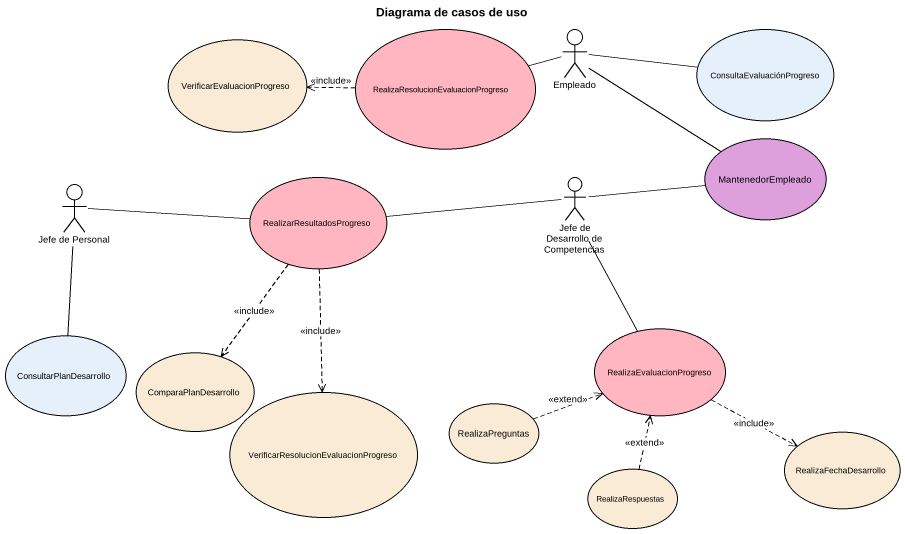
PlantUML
@startuml
title Diagrama de casos de uso
usecase "RealizaResolucionEvaluacionProgreso" as RealizaResolucionEvaluacionP #FFB6C1
actor Empleado
usecase ConsultaEvaluaciónProgreso
usecase VerificarEvaluacionProgreso #FAEBD7
usecase MantenedorEmpleado #DDA0DD
actor "Jefe de Personal" as Jefe_de_Personal
usecase RealizarResultadosProgreso #FFB6C1
actor "Jefe de Desarrollo de Competencias" as Jefe_de_Desarrollo_de
usecase ConsultarPlanDesarrollo
usecase RealizaEvaluacionProgreso #FFB6C1
usecase ComparaPlanDesarrollo #FAEBD7
usecase "VerificarResolucionEvaluacionProgreso" as VerificarResolucionEvaluacio #FAEBD7
usecase RealizaPreguntas #FAEBD7
usecase RealizaFechaDesarrollo #FAEBD7
usecase RealizaRespuestas #FAEBD7
RealizaResolucionEvaluacionP -right- Empleado
RealizaResolucionEvaluacionP .left.> VerificarEvaluacionProgreso : <<include>>
Empleado -right- ConsultaEvaluaciónProgreso
Empleado -right- MantenedorEmpleado
MantenedorEmpleado -left- Jefe_de_Desarrollo_de
Jefe_de_Personal -right- RealizarResultadosProgreso
Jefe_de_Personal -- ConsultarPlanDesarrollo
RealizarResultadosProgreso -right- Jefe_de_Desarrollo_de
RealizarResultadosProgreso ..> ComparaPlanDesarrollo : <<include>>
RealizarResultadosProgreso ..> VerificarResolucionEvaluacio : <<include>>
RealizaEvaluacionProgreso -up- Jefe_de_Desarrollo_de
RealizaEvaluacionProgreso .right.> RealizaFechaDesarrollo : <<include>>
RealizaPreguntas .right.> RealizaEvaluacionProgreso : <<extend>>
RealizaRespuestas .up.> RealizaEvaluacionProgreso : <<extend>>
@enduml
